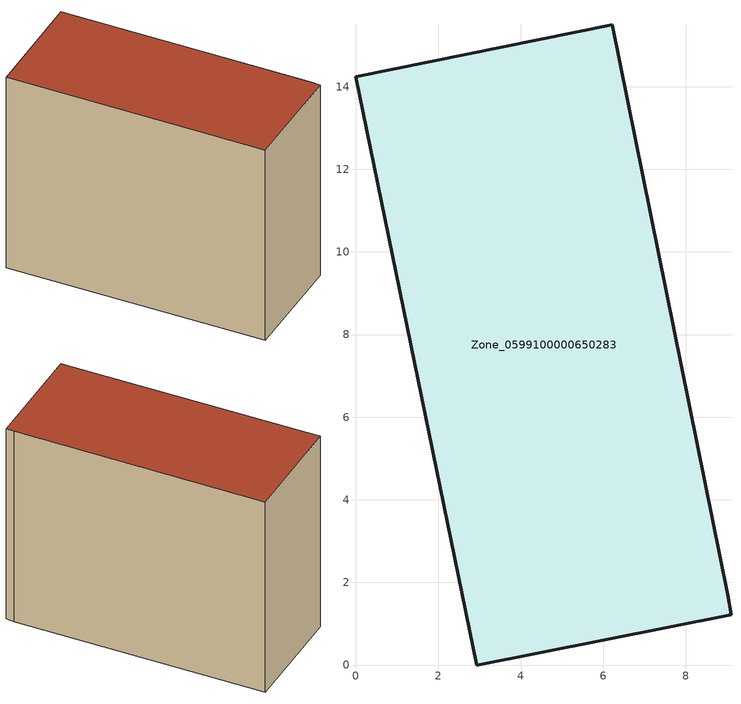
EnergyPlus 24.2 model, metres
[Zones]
Zone_0599100000650283
 floor ground (C_G): 2.94,0 0,14.24 6.22,15.5 9.01,1.7 9.09,1.22 z0
 wall outside (C_F): 2.94,0 9.09,1.22 9.01,1.7 6.22,15.5 0,14.24 2.94,0 z0:11.85
 roof outside (C_R): 0,14.24 2.94,0 9.09,1.22 9.01,1.7 6.22,15.5 z11.85
[BUILDING]
Pand.0599100000650283: North Axis=0; Terrain=City; Loads Convergence Tolerance Value=0.04; Temperature Convergence Tolerance Value=0.4; Solar Distribution=FullExterior; Maximum Number of Warmup Days=25; Minimum Number of Warmup Days=1
[Site:Location]
Rotterdam.The.Hague.AP_ZH_NLD Design_Conditions: Latitude=51.96; Longitude=4.45; Time Zone=1; Elevation=-4.5
[SITE:GROUNDTEMPERATURE:BUILDINGSURFACE]
18, 18, 18, 18, 18, 18, 18, 18, 18, 18, 18, 18
[MATERIAL] Thermal Absorptance=0.9; Solar Absorptance=0.7; Visible Absorptance=0.7
Name | Roughness | Thickness | Conductivity | Density | Specific Heat
G.TI.1946 | MediumSmooth | 0.15 | 1 | 540 | 1210
F.TI.1946 | Rough | 0.3 | 0.857143 | 1920 | 840
R.TI.1946 | MediumRough | 0.2 | 0.1 | 1500 | 1000
[CONSTRUCTION]
C_G: G.TI.1946
C_F: F.TI.1946
C_R: R.TI.1946
[ZONE]
Zone_0599100000650283: Type=1; Multiplier=1; Ceiling Height=Autocalculate; Volume=Autocalculate; Floor Area=autocalculate; Part of Total Floor Area=Yes
[ZONEINFILTRATION:DESIGNFLOWRATE]
Infil_Zone_0599100000650283: Zone or ZoneList or Space or SpaceList=Zone_0599100000650283; Schedule=AlwaysOn; Design Flow Rate Calculation Method=Flow/Area; Flow Rate per Floor Area=0.003; Constant Term Coefficient=1; Temperature Term Coefficient=0; Velocity Term Coefficient=0; Velocity Squared Term Coefficient=0
[HVACTEMPLATE:ZONE:IDEALLOADSAIRSYSTEM]
Zone_0599100000650283: Maximum Heating Supply Air Temperature=50; Minimum Cooling Supply Air Temperature=13; Maximum Heating Supply Air Humidity Ratio=0.0156; Minimum Cooling Supply Air Humidity Ratio=0.0077; Heating Limit=NoLimit; Cooling Limit=NoLimit; Dehumidification Control Type=ConstantSensibleHeatRatio; Cooling Sensible Heat Ratio=0.7; Dehumidification Setpoint=60; Humidification Control Type=None; Humidification Setpoint=30; Outdoor Air Method=None; Outdoor Air Flow Rate per Person=0.00944; Outdoor Air Flow Rate per Zone Floor Area=0; Outdoor Air Flow Rate per Zone=0; Demand Controlled Ventilation Type=None; Outdoor Air Economizer Type=NoEconomizer; Heat Recovery Type=None; Sensible Heat Recovery Effectiveness=0.7; Latent Heat Recovery Effectiveness=0.65
[ZONECONTROL:THERMOSTAT]
ThermostatControl_Zone_0599100000650283: Zone or ZoneList=Zone_0599100000650283; Control Type Schedule=DualSetpointControlType; Control 1=Thermostat_Zone_0599100000650283; Temperature Difference Between Cutout And Setpoint=0
[THERMOSTATSETPOINT:DUALSETPOINT]
Thermostat_Zone_0599100000650283: Heating Setpoint Temperature Schedule=HeatingSetpoint_Zone_0599100000650283; Cooling Setpoint Temperature Schedule=CoolingSetpoint_Zone_0599100000650283
[SCHEDULE:COMPACT]
HeatingSetpoint_Zone_0599100000650283: Through: 12/31, For: AllDays, Until: 24:00, 21
CoolingSetpoint_Zone_0599100000650283: Through: 12/31, For: AllDays, Until: 24:00, 24
DualSetpointControlType: Through: 12/31, For: AllDays, Until: 24:00, 4
AlwaysOn: Through: 12/31, For: AllDays, Until: 24:00, 1
